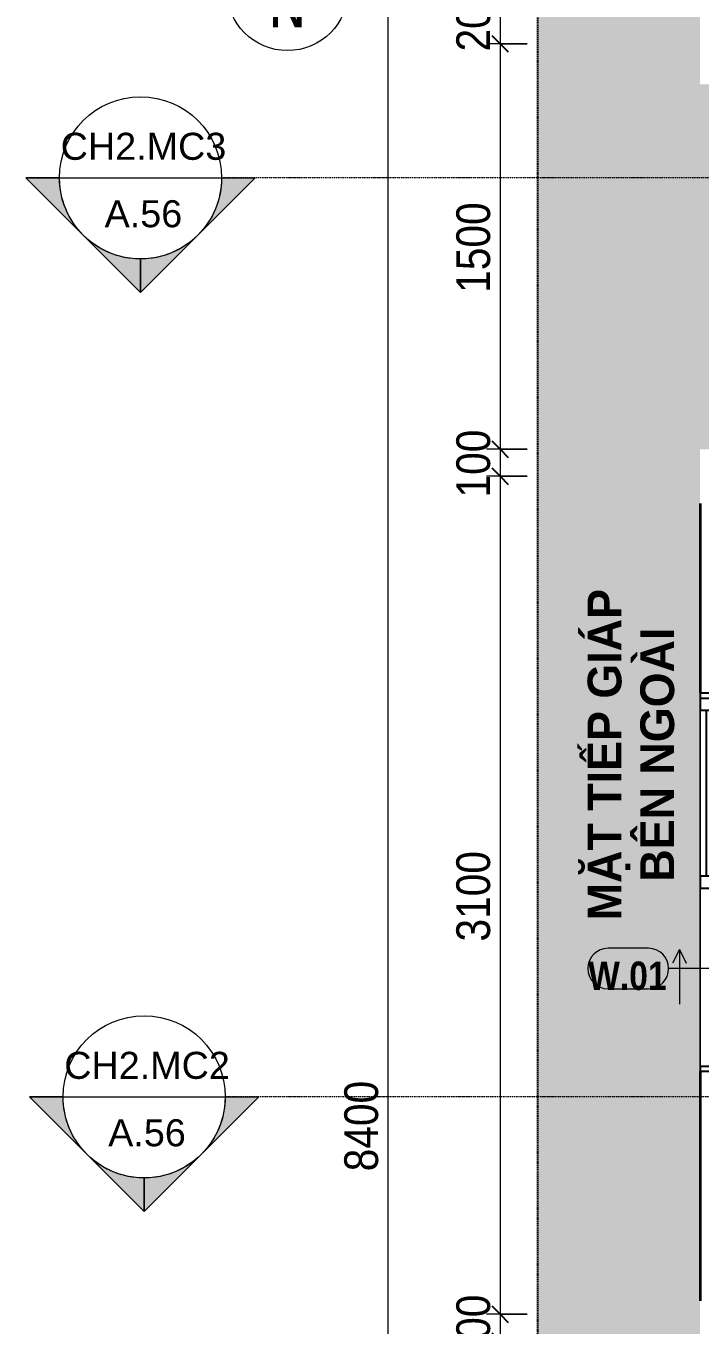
# Model space of a CAD drawing. Header units: millimetres. Extents: x 31157 to 224036, y 218 to 80529.
# Drawn here: x 31157 to 33653, y 73297 to 78103 of the extents above; entities that cross this region are included whole.
import ezdxf

# ---------------------------------------------------------------- set-up
doc = ezdxf.new("R2010")
doc.units = ezdxf.units.MM
for name, pattern in [('Dash - Tight', [4.5, 3, -1.5]), ('Dash Dot 3_16_', [7.9375, 4.7625, -1.5875, 0, -1.5875]), ('Hidden', [7.14375, 4.7625, -2.38125])]:
    doc.linetypes.add(name, pattern=pattern)
for name, color, linetype, lineweight in [('A-ANNO-DIMS', 211, 'Continuous', 9), ('A-ANNO-DIMS-50', 211, 'Continuous', 9), ('A-DETL-GENF-3', 92, 'Dash - Tight', 18), ('A-DETL-GENF-4', 92, 'Hidden', 25), ('A-GLAZ', 151, 'Continuous', 18), ('A-GLAZ-3', 151, 'Continuous', 25), ('A-GLAZ-IDEN', 152, 'Continuous', 9), ('A-WALL-7', 113, 'Continuous', 35), ('G-ANNO-SYMB', 111, 'Continuous', 9), ('G-ANNO-SYMB-1', 111, 'Dash Dot 3_16_', 18), ('G-ANNO-TEXT-1', 7, 'Continuous', 9), ('S-GRID-IDEN', 1, 'Continuous', 9)]:
    doc.layers.add(name, color=color, linetype=linetype, lineweight=lineweight)
doc.layers.add('A-DETL-GENF-2', color=7, linetype='Continuous', lineweight=18, transparency=0.2)
doc.styles.add('Arial_1', font='arial.ttf', dxfattribs={"height": 100})
doc.styles.add('Arial_B', font='arialbd.ttf', dxfattribs={"width": 0.95, "height": 125})
doc.styles.add('Arial_B_2', font='arialbd.ttf', dxfattribs={"width": 0.85, "height": 105})
doc.styles.add('Tahoma_B', font='tahomabd.ttf', dxfattribs={"height": 162.5})
doc.styles.add('UTM Avo', font='', dxfattribs={"width": 0.9, "height": 125})
doc.styles.get('UTM Avo').set_extended_font_data('UTM Avo')
doc.dimstyles.new('1_Dim_chi_tiet_2_5', dxfattribs={"dimscale": 304.8, "dimtxt": 124.912619, "dimasz": 0.19685, "dimexe": 0.164042, "dimexo": 0.0625, "dimgap": 0.016404, "dimtad": 1, "dimdec": 0, "dimrnd": 5, "dimzin": 0, "dimdsep": 46, "dimtxsty": 'UTM Avo', "dimblk1": 'OBLIQUE', "dimblk2": 'OBLIQUE', "dimsah": 1, "dimcen": 0.09, "dimdle": 0.164042, "dimazin": 0, "dimtfac": 1, "dimtdec": 4, "dimtix": 1, "dimtmove": 0, "dimatfit": 3, "dimfxl": 0.328084, "dimfxlon": 1, "dimtvp": 1, "dimtolj": 1, "dimtzin": 0, "dimarcsym": 2})

# ---------------------------------------------------------------- blocks, each defined once
blk = doc.blocks.new('1_FAMILY RVT - W01-WxH 1400x1400xmm-V1-TKCS_CĂN HỘ LOẠI 2 - MẶT BẰNG')
at = {"layer": 'A-GLAZ'}
for p, q in [((-700, 103.8), (700, 103.8)), ((-681, -7.3), (-22.2, -7.3)), ((22.2, -7.3), (636.5, -7.3)), ((700, -96.2), (-700, -96.2)), ((-636.5, -96.2), (-22.2, -96.2)), ((22.2, -96.2), (680.9, -96.2)), ((248.4, -172.4), (299.2, -147)), ((248.4, -172.4), (299.2, -197.8)), ((248.4, -172.4), (451.6, -172.4))]:
    blk.add_line(p, q, dxfattribs=at)
at = {"layer": 'A-GLAZ-3'}
for p, q in [((-700, -96.1), (-700, 103.8)), ((700, 103.8), (700, -96.1)), ((-700, -7.3), (-681, -7.3)), ((-681, -96.1), (-681, -7.3)), ((-22.2, -7.3), (22.2, -7.3)), ((-22.2, -7.3), (-22.2, -96.1)), ((22.2, -96.1), (22.2, -7.3)), ((22.2, -29.5), (636.5, -29.5)), ((636.5, -7.3), (700, -7.3)), ((636.5, -51.7), (636.5, -7.3)), ((680.9, -96.1), (680.9, -7.3)), ((-636.5, -51.7), (-681, -51.7)), ((-636.5, -96.1), (-636.5, -51.7)), ((-636.5, -74), (-22.2, -74)), ((22.2, -51.7), (-22.2, -51.7)), ((680.9, -51.7), (636.5, -51.7)), ((-700, -96.2), (-636.5, -96.2)), ((-22.2, -96.2), (22.2, -96.2)), ((680.9, -96.2), (700, -96.2))]:
    blk.add_line(p, q, dxfattribs=at)
blk = doc.blocks.new('BORDER VIEW - BORDER VIEW-3699679-TKCS_CĂN HỘ LOẠI 2 - MẶT BẰNG')
at = {"layer": 'A-DETL-GENF-4'}
blk.add_line((0, 150), (0, 9804.2), dxfattribs=at)
blk = doc.blocks.new('Grid - M_Grid Head - Circle-353313-TKCS_CĂN HỘ LOẠI 2 - MẶT BẰNG')
at = {"layer": 'S-GRID-IDEN'}
blk.add_circle((0, 0), 4.5, dxfattribs=at)
blk = doc.blocks.new('Section - M_Section Head - Filled-352373-TKCS_CĂN HỘ LOẠI 2 - MẶT BẰNG')
at = {"layer": 'G-ANNO-SYMB'}
h = blk.add_hatch(color=256, dxfattribs=at)
edge = h.paths.add_edge_path()
edge.add_line((-6, 8.485), (-6, 6))
edge.add_arc((-6, 0), 6, 90, 135)
edge.add_line((-10.243, 4.243), (-6, 8.485))
h = blk.add_hatch(color=256, dxfattribs=at)
edge = h.paths.add_edge_path()
edge.add_line((-6, 8.485), (-1.757, 4.243))
edge.add_arc((-6, 0), 6, 45, 90)
edge.add_line((-6, 6), (-6, 8.485))
h = blk.add_hatch(color=256, dxfattribs=at)
edge = h.paths.add_edge_path()
edge.add_line((-14.485, 0), (-10.243, 4.243))
edge.add_arc((-6, 0), 6, 135, 180)
edge.add_line((-12, 0), (-14.485, 0))
h = blk.add_hatch(color=256, dxfattribs=at)
edge = h.paths.add_edge_path()
edge.add_line((2.485, 0), (0, 0))
edge.add_arc((-6, 0), 6, 360, 405)
edge.add_line((-1.757, 4.243), (2.485, 0))
for p, q in [((-6, 8.485), (-14.485, 0)), ((-6, 8.485), (-10.243, 4.243)), ((-6, 8.485), (2.485, 0)), ((-6, 6), (-6, 8.485)), ((-6, 8.485), (-6, 6)), ((-1.757, 4.243), (-6, 8.485)), ((-10.243, 4.243), (-14.485, 0)), ((2.485, 0), (-1.757, 4.243)), ((-14.485, 0), (-12, 0)), ((0, 0), (2.485, 0)), ((-12, 0), (-14.485, 0)), ((0, 0), (2.485, 0))]:
    blk.add_line(p, q, dxfattribs=at)
for start, end in [(360, 180), (90, 135), (45, 90), (135, 180), (360, 45), (180, 360)]:
    blk.add_arc((-6, 0), 6, start, end, dxfattribs=at)
blk = doc.blocks.new('DIMBLOCK47-TKCS_CĂN HỘ LOẠI 2 - MẶT BẰNG')
at = {"layer": 'A-ANNO-DIMS-50'}
for p, q in [((32497.9, 69786.9), (32497.9, 78286.9)), ((32397.9, 78236.9), (32547.9, 78236.9)), ((32497.9, 78236.9), (32397.9, 78236.9)), ((32597.9, 69836.9), (32447.9, 69836.9)), ((32497.9, 69836.9), (32597.9, 69836.9))]:
    blk.add_line(p, q, dxfattribs=at)
at = {"layer": 'A-ANNO-DIMS-50', "lineweight": 25}
for p, q in [((32497.9, 78236.9), (32467.9, 78266.9)), ((32497.9, 78236.9), (32527.9, 78206.9)), ((32497.9, 69836.9), (32467.9, 69866.9)), ((32497.9, 69836.9), (32527.9, 69806.9))]:
    blk.add_line(p, q, dxfattribs=at)
at = {"layer": 'A-ANNO-DIMS-50', "color": 0, "insert": (32335.5, 73865.8), "char_height": 125, "width": 410.824, "attachment_point": 1, "rotation": 90, "line_spacing_factor": 1.110334, "style": 'UTM Avo'}
blk.add_mtext('8400', dxfattribs=at)
blk = doc.blocks.new('_Oblique')
at = {"color": 0, "linetype": 'ByBlock', "lineweight": -2}
blk.add_line((-0.5, -0.5), (0.5, 0.5), dxfattribs=at)
blk = doc.blocks.new('DIMBLOCK48-TKCS_CĂN HỘ LOẠI 2 - MẶT BẰNG')
at = {"layer": 'A-ANNO-DIMS-50'}
for p, q in [((32912.5, 78286.9), (32912.5, 78036.9)), ((33012.5, 78236.9), (32862.5, 78236.9)), ((32912.5, 78236.9), (33012.5, 78236.9)), ((33012.5, 78036.9), (32862.5, 78036.9)), ((32912.5, 78036.9), (33012.5, 78036.9))]:
    blk.add_line(p, q, dxfattribs=at)
at = {"layer": 'A-ANNO-DIMS-50', "lineweight": 25}
for p, q in [((32912.5, 78236.9), (32882.5, 78266.9)), ((32912.5, 78236.9), (32942.5, 78206.9)), ((32912.5, 78036.9), (32882.5, 78066.9)), ((32912.5, 78036.9), (32942.5, 78006.9))]:
    blk.add_line(p, q, dxfattribs=at)
at = {"layer": 'A-ANNO-DIMS-50', "color": 0, "insert": (32750.2, 78008.6), "char_height": 125, "width": 308.118, "attachment_point": 1, "rotation": 90, "line_spacing_factor": 1.110334, "style": 'UTM Avo'}
blk.add_mtext('200', dxfattribs=at)
blk = doc.blocks.new('DIMBLOCK49-TKCS_CĂN HỘ LOẠI 2 - MẶT BẰNG')
at = {"layer": 'A-ANNO-DIMS-50', "lineweight": 25}
for p, q in [((32912.5, 78036.9), (32882.5, 78066.9)), ((32912.5, 78036.9), (32942.5, 78006.9)), ((32912.5, 76536.9), (32882.5, 76566.9)), ((32912.5, 76536.9), (32942.5, 76506.9))]:
    blk.add_line(p, q, dxfattribs=at)
at = {"layer": 'A-ANNO-DIMS-50'}
for p, q in [((33012.5, 78036.9), (32862.5, 78036.9)), ((32912.5, 78036.9), (32912.5, 76536.9)), ((32912.5, 78036.9), (33012.5, 78036.9)), ((33012.5, 76536.9), (32862.5, 76536.9)), ((32912.5, 76536.9), (33012.5, 76536.9))]:
    blk.add_line(p, q, dxfattribs=at)
at = {"layer": 'A-ANNO-DIMS-50', "color": 0, "insert": (32750.2, 77115.8), "char_height": 125, "width": 410.824, "attachment_point": 1, "rotation": 90, "line_spacing_factor": 1.110334, "style": 'UTM Avo'}
blk.add_mtext('1500', dxfattribs=at)
blk = doc.blocks.new('DIMBLOCK50-TKCS_CĂN HỘ LOẠI 2 - MẶT BẰNG')
at = {"layer": 'A-ANNO-DIMS-50', "lineweight": 25}
for p, q in [((32912.5, 76536.9), (32882.5, 76566.9)), ((32912.5, 76536.9), (32942.5, 76506.9)), ((32912.5, 76436.9), (32882.5, 76466.9)), ((32912.5, 76436.9), (32942.5, 76406.9))]:
    blk.add_line(p, q, dxfattribs=at)
at = {"layer": 'A-ANNO-DIMS-50'}
for p, q in [((33012.5, 76536.9), (32862.5, 76536.9)), ((32912.5, 76536.9), (32912.5, 76436.9)), ((32912.5, 76536.9), (33012.5, 76536.9)), ((33012.5, 76436.9), (32862.5, 76436.9)), ((32912.5, 76436.9), (33012.5, 76436.9))]:
    blk.add_line(p, q, dxfattribs=at)
at = {"layer": 'A-ANNO-DIMS-50', "color": 0, "insert": (32750.2, 76358.6), "char_height": 125, "width": 308.118, "attachment_point": 1, "rotation": 90, "line_spacing_factor": 1.110334, "style": 'UTM Avo'}
blk.add_mtext('100', dxfattribs=at)
blk = doc.blocks.new('DIMBLOCK51-TKCS_CĂN HỘ LOẠI 2 - MẶT BẰNG')
at = {"layer": 'A-ANNO-DIMS-50', "lineweight": 25}
for p, q in [((32912.5, 76436.9), (32882.5, 76466.9)), ((32912.5, 76436.9), (32942.5, 76406.9)), ((32912.5, 73336.9), (32882.5, 73366.9)), ((32912.5, 73336.9), (32942.5, 73306.9))]:
    blk.add_line(p, q, dxfattribs=at)
at = {"layer": 'A-ANNO-DIMS-50'}
for p, q in [((33012.5, 76436.9), (32862.5, 76436.9)), ((32912.5, 76436.9), (32912.5, 73336.9)), ((32912.5, 76436.9), (33012.5, 76436.9)), ((33012.5, 73336.9), (32862.5, 73336.9)), ((32912.5, 73336.9), (33012.5, 73336.9))]:
    blk.add_line(p, q, dxfattribs=at)
at = {"layer": 'A-ANNO-DIMS-50', "color": 0, "insert": (32750.2, 74715.8), "char_height": 125, "width": 410.824, "attachment_point": 1, "rotation": 90, "line_spacing_factor": 1.110334, "style": 'UTM Avo'}
blk.add_mtext('3100', dxfattribs=at)
blk = doc.blocks.new('DIMBLOCK52-TKCS_CĂN HỘ LOẠI 2 - MẶT BẰNG')
at = {"layer": 'A-ANNO-DIMS-50'}
for p, q in [((33012.5, 73336.9), (32862.5, 73336.9)), ((32912.5, 73336.9), (32912.5, 73236.9)), ((32912.5, 73336.9), (33012.5, 73336.9)), ((33012.5, 73236.9), (32862.5, 73236.9)), ((32912.5, 73236.9), (33012.5, 73236.9))]:
    blk.add_line(p, q, dxfattribs=at)
at = {"layer": 'A-ANNO-DIMS-50', "lineweight": 25}
for p, q in [((32912.5, 73336.9), (32882.5, 73366.9)), ((32912.5, 73336.9), (32942.5, 73306.9)), ((32912.5, 73236.9), (32882.5, 73266.9)), ((32912.5, 73236.9), (32942.5, 73206.9))]:
    blk.add_line(p, q, dxfattribs=at)
at = {"layer": 'A-ANNO-DIMS-50', "color": 0, "insert": (32750.2, 73158.6), "char_height": 125, "width": 308.118, "attachment_point": 1, "rotation": 90, "line_spacing_factor": 1.110334, "style": 'UTM Avo'}
blk.add_mtext('100', dxfattribs=at)
blk = doc.blocks.new('SSA-WINDOW TAG - 10-2062020-TKCS_CĂN HỘ LOẠI 2 - MẶT BẰNG')
at = {"layer": 'A-GLAZ-IDEN'}
for p, q in [((1.296875, 1.5), (-1.6875, 1.5)), ((-1.6875, -1.5), (1.296875, -1.5))]:
    blk.add_line(p, q, dxfattribs=at)
for centre, start, end in [((-1.6875, 0), 90, 270), ((1.296875, 0), 270, 90)]:
    blk.add_arc(centre, 1.5, start, end, dxfattribs=at)

msp = doc.modelspace()

# ---------------------------------------------------------------- hatches: boundary and pattern name
at = {"layer": 'A-DETL-GENF-2'}
h = msp.add_hatch(color=256, dxfattribs=at)
h.paths.add_polyline_path([(33202.6, 69035.3), (43451.3, 69035.3), (43490.1, 69040.4), (43526.3, 69055.4), (43557.4, 69079.2), (43581.2, 69110.3), (43596.2, 69146.5), (43601.3, 69185.3), (43601.3, 78839.5), (43596.2, 78878.3), (43581.2, 78914.5), (43557.4, 78945.6), (43526.3, 78969.4), (43490.1, 78984.4), (43451.3, 78989.5), (33202.6, 78989.5), (33163.7, 78984.4), (33127.6, 78969.4), (33096.5, 78945.6), (33072.7, 78914.5), (33057.7, 78878.3), (33052.6, 78839.5), (33052.6, 69185.3), (33057.7, 69146.5), (33072.7, 69110.3), (33096.5, 69079.2), (33127.6, 69055.4), (33163.7, 69040.4)])
h.paths.add_polyline_path([(37494.4, 69695.8), (37481.9, 69697.4), (37470.3, 69702.2), (37460.3, 69709.9), (37452.7, 69719.9), (37447.8, 69731.5), (37446.2, 69743.9), (37449.4, 69743.9), (37451.2, 69731.5), (37456.6, 69719.9), (37462.5, 69712.1), (37471.9, 69705), (37482.7, 69700.5), (37494.4, 69698.9), (37507.7, 69701.2), (37518.4, 69706.2), (37526.2, 69712.1), (37533.3, 69721.4), (37537.8, 69732.3), (37539.4, 69743.9), (37542.5, 69743.9), (37540.9, 69731.5), (37536.1, 69719.9), (37528.4, 69709.9), (37516.9, 69701.6), (37504.7, 69697.1)])
h.paths.add_polyline_path([(38152.6, 69761.9), (37552.6, 69761.9), (37552.6, 69835.3), (34352.6, 69835.3), (34352.6, 69761.9), (33652.6, 69761.9), (33652.6, 76536.9), (36152.6, 76536.9), (36152.6, 78036.9), (34052.6, 78036.9), (34052.5, 77886.9), (33652.6, 77887), (33652.6, 78238.6), (34052.5, 78238.6), (34052.6, 78236.9), (42252.6, 78236.9), (42252.6, 78638.6), (42652.6, 78638.6), (42652.6, 74516.9), (42052.6, 74516.9), (42052.6, 69834.3), (38852.6, 69834.3), (38852.6, 69761.9), (38347.4, 69761.9)])
h.paths.add_polyline_path([(42367.3, 73111.9), (42252.6, 73111.9), (42252.6, 73311.9), (42652.6, 73311.9), (42652.6, 73111.9), (42472.6, 73111.9)])

# ---------------------------------------------------------------- linework, layer by layer
at = {"layer": 'A-GLAZ-IDEN'}
msp.add_line((33706.5, 74616.3), (33536.3, 74616.3), dxfattribs=at)
at = {"layer": 'A-WALL-7'}
for p, q in [((33652.6, 76336.9), (33652.6, 75635.3)), ((33652.6, 74235.3), (33652.6, 73386.9))]:
    msp.add_line(p, q, dxfattribs=at)
at = {"layer": 'G-ANNO-SYMB'}
for p, q in [((31281.1, 77541.1), (31881.1, 77541.1)), ((31294.4, 74141.1), (31894.4, 74141.1))]:
    msp.add_line(p, q, dxfattribs=at)
at = {"layer": 'G-ANNO-SYMB-1'}
for p, q in [((44976.7, 77541.1), (31881.1, 77541.1)), ((44976.7, 74141.1), (31894.4, 74141.1))]:
    msp.add_line(p, q, dxfattribs=at)

# ---------------------------------------------------------------- block references
at = {"layer": 'A-DETL-GENF-3'}
msp.add_blockref('BORDER VIEW - BORDER VIEW-3699679-TKCS_CĂN HỘ LOẠI 2 - MẶT BẰNG', (33052.6, 69035.3), dxfattribs=at)
at = {"layer": 'A-GLAZ', "rotation": 269.9999999999999}
msp.add_blockref('1_FAMILY RVT - W01-WxH 1400x1400xmm-V1-TKCS_CĂN HỘ LOẠI 2 - MẶT BẰNG', (33748.8, 74935.3), dxfattribs=at)
at = {"layer": 'A-GLAZ-IDEN', "xscale": 49.99999999999998, "yscale": 49.99999999999998, "zscale": 49.99999999999998}
msp.add_blockref('SSA-WINDOW TAG - 10-2062020-TKCS_CĂN HỘ LOẠI 2 - MẶT BẰNG', (33396.4, 74615.8), dxfattribs=at)
at = {"layer": 'G-ANNO-SYMB', "extrusion": (0, 0, -1), "xscale": 49.99999999999998, "yscale": 49.99999999999998, "zscale": 49.99999999999998, "rotation": 180}
for p in [(-31881.1, 77541.1), (-31894.4, 74141.1)]:
    msp.add_blockref('Section - M_Section Head - Filled-352373-TKCS_CĂN HỘ LOẠI 2 - MẶT BẰNG', p, dxfattribs=at)
at = {"layer": 'S-GRID-IDEN', "xscale": 49.99999999999998, "yscale": 49.99999999999998, "zscale": 49.99999999999998, "rotation": 89.99999999999977}
msp.add_blockref('Grid - M_Grid Head - Circle-353313-TKCS_CĂN HỘ LOẠI 2 - MẶT BẰNG', (32125, 78236.9), dxfattribs=at)

# ---------------------------------------------------------------- texts
at = {"layer": 'A-GLAZ-IDEN', "insert": (33383.5, 74588.5), "char_height": 105, "width": 300.9, "attachment_point": 5, "line_spacing_factor": 0.936439, "style": 'Arial_B_2'}
msp.add_mtext('\\pt2.1252,4.2504,6.37455,8.49975,10.62495,12.75015,14.87535,16.9995,19.1247,21.2499,23.3751,25.5003,27.6255,29.74965,31.87485,34.00005,36.12525,38.25045,40.3746,42.4998,44.625,46.7502,48.8754,50.99955,53.12475,55.24995,57.37515,59.50035,61.6245,63.7497,65.8749,68.0001;W.01', dxfattribs=at)
at = {"layer": 'G-ANNO-SYMB', "char_height": 100, "attachment_point": 5, "line_spacing_factor": 0.936439, "style": 'Arial_1'}
for s, insert, width in [('\\pt635,1270,1905,2540,3175,3810,4445,5080,5715,6350,6985,7620,8255,8890,9525,10160,10795,11430,12065,12700,13335,13970,14605,15240,15875,16510,17145,17780,18415,19050,19685,20320;CH2.MC3', (31592, 77657.1), 625), ('\\pt635,1270,1905,2540,3175,3810,4445,5080,5715,6350,6985,7620,8255,8890,9525,10160,10795,11430,12065,12700,13335,13970,14605,15240,15875,16510,17145,17780,18415,19050,19685,20320;A.56', (31591.7, 77407.6), 297.5), ('\\pt635,1270,1905,2540,3175,3810,4445,5080,5715,6350,6985,7620,8255,8890,9525,10160,10795,11430,12065,12700,13335,13970,14605,15240,15875,16510,17145,17780,18415,19050,19685,20320;CH2.MC2', (31605.2, 74257.1), 625), ('\\pt635,1270,1905,2540,3175,3810,4445,5080,5715,6350,6985,7620,8255,8890,9525,10160,10795,11430,12065,12700,13335,13970,14605,15240,15875,16510,17145,17780,18415,19050,19685,20320;A.56', (31605, 74007.6), 297.5)]:
    msp.add_mtext(s, dxfattribs=dict(at, insert=insert, width=width))
at = {"layer": 'G-ANNO-TEXT-1', "insert": (33397.4, 75407.2), "char_height": 125, "width": 1439.25, "attachment_point": 5, "rotation": 90, "line_spacing_factor": 0.936439, "style": 'Arial_B'}
msp.add_mtext('\\pt570,1140,1710,2280,2850,3420,3990,4560,5130,5700,6270,6840,7410,7980,8550,9120,9690,10260,10830,11400,11970,12540,13110,13680,14250,14820,15390,15960,16530,17100,17670,18240;MẶT TIẾP GIÁP\\PBÊN NGOÀI', dxfattribs=at)

# ---------------------------------------------------------------- dimensions: what is measured, and where the dimension line sits
at = {"layer": 'A-ANNO-DIMS'}
for base, p1, p2, override, picture, middle in [((32497.9, 78236.9), (32597.9, 69836.9), (32397.9, 78236.9), {"dimpost": '<>', "dimfxl": 8402.380615}, 'DIMBLOCK47-TKCS_CĂN HỘ LOẠI 2 - MẶT BẰNG', (32428.2, 74036.9)), ((32912.5, 78036.9), (33012.5, 78236.9), (33012.5, 78036.9), {"dimpost": '<>', "dimfxl": 200}, 'DIMBLOCK48-TKCS_CĂN HỘ LOẠI 2 - MẶT BẰNG', (32842.9, 78136.9)), ((32912.5, 76536.9), (33012.5, 78036.9), (33012.5, 76536.9), {"dimpost": '<>', "dimfxl": 1500}, 'DIMBLOCK49-TKCS_CĂN HỘ LOẠI 2 - MẶT BẰNG', (32842.9, 77286.9)), ((32912.5, 76436.9), (33012.5, 76536.9), (33012.5, 76436.9), {"dimpost": '<>', "dimfxl": 100}, 'DIMBLOCK50-TKCS_CĂN HỘ LOẠI 2 - MẶT BẰNG', (32842.9, 76486.9)), ((32912.5, 73336.9), (33012.5, 76436.9), (33012.5, 73336.9), {"dimpost": '<>', "dimfxl": 3100}, 'DIMBLOCK51-TKCS_CĂN HỘ LOẠI 2 - MẶT BẰNG', (32842.9, 74886.9)), ((32912.5, 73236.9), (33012.5, 73336.9), (33012.5, 73236.9), {"dimpost": '<>', "dimfxl": 100}, 'DIMBLOCK52-TKCS_CĂN HỘ LOẠI 2 - MẶT BẰNG', (32842.9, 73286.9))]:
    dim = msp.add_linear_dim(base=base, p1=p1, p2=p2, angle=90, dimstyle='1_Dim_chi_tiet_2_5', override=override, dxfattribs=at)
    dim.commit()
    dim.dimension.update_dxf_attribs({"geometry": picture, "text_midpoint": middle})

# ---------------------------------------------------------------- next in the draw order: texts
at = {"layer": 'S-GRID-IDEN', "insert": (32124.5, 78179.7), "char_height": 162.5, "width": 175.5, "attachment_point": 5, "line_spacing_factor": 0.996129, "style": 'Tahoma_B', "bg_fill": 3, "box_fill_scale": 1.25, "bg_fill_color": 256, "bg_fill_true_color": 13158600, "bg_fill_transparency": 0}
msp.add_mtext('\\pt634.99962,1269.99925,1905.0005,2540.00013,3174.99975,3809.99937,4445.00062,5080.00025,5714.99987,6349.9995,6985.00075,7620.00037,8255,8889.99962,9524.99925,10160.0005,10795.00013,11429.99975,12064.99938,12700.00063,13335.00025,13969.99988,14604.9995,15240.00075,15875.00038,16510,17144.99963,17779.99925,18415.0005,19050.00013,19684.99975,20319.99938;N', dxfattribs=at)

doc.saveas('drawing.dxf')
